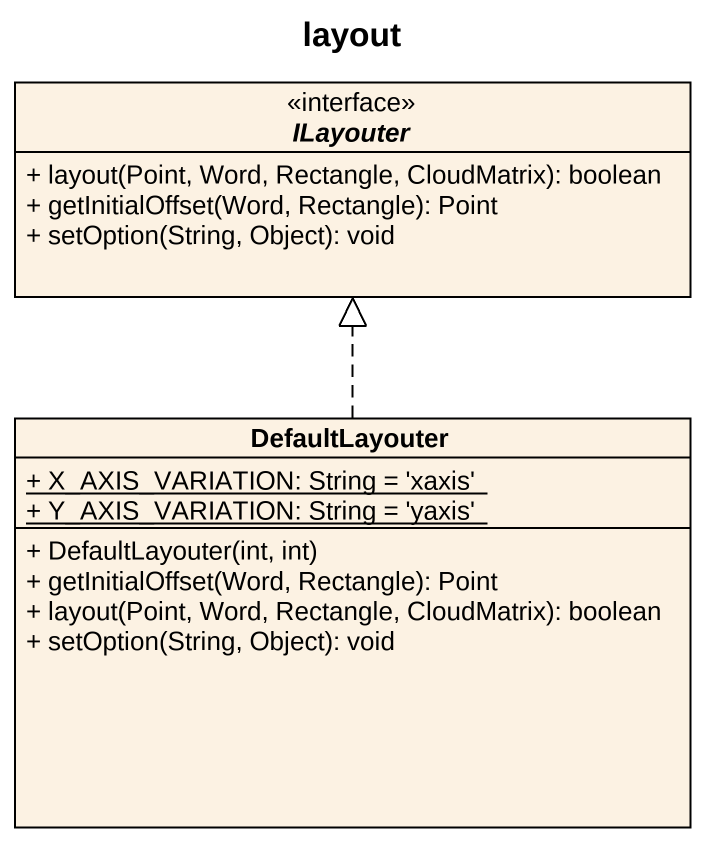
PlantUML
@startuml
title layout
hide circle
hide empty members
skinparam classAttributeIconSize 0
interface ILayouter {
  + layout(Point, Word, Rectangle, CloudMatrix): boolean
  + getInitialOffset(Word, Rectangle): Point
  + setOption(String, Object): void
}
class DefaultLayouter {
  {static} + X_AXIS_VARIATION: String = 'xaxis'
  {static} + Y_AXIS_VARIATION: String = 'yaxis'
  + DefaultLayouter(int, int)
  + getInitialOffset(Word, Rectangle): Point
  + layout(Point, Word, Rectangle, CloudMatrix): boolean
  + setOption(String, Object): void
}
DefaultLayouter .up.|> ILayouter
@enduml
